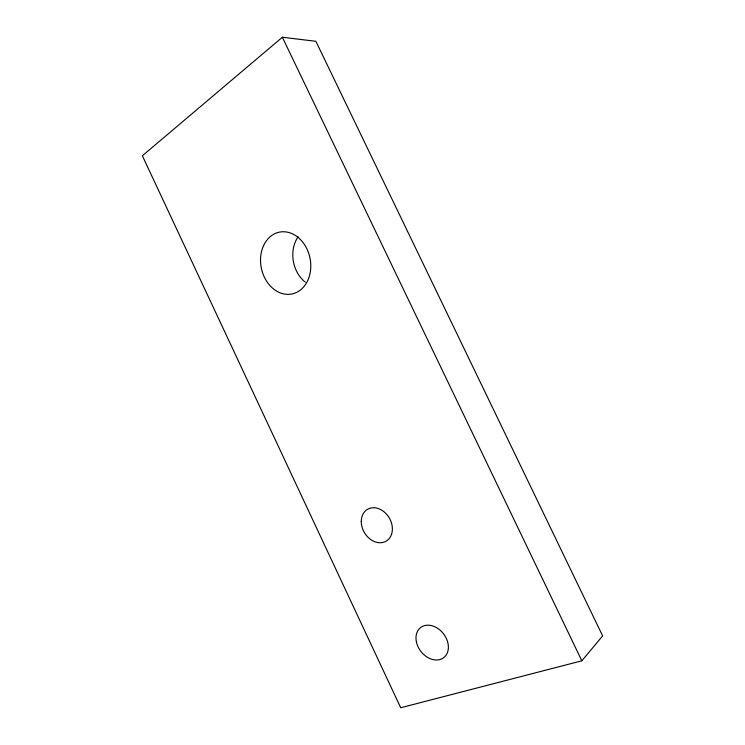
<?xml version="1.0" encoding="UTF-8"?>
<svg xmlns="http://www.w3.org/2000/svg" width="745" height="745" viewBox="0 0 745 745"><rect width="100%" height="100%" fill="white"/><g stroke="black" fill="none" stroke-linecap="round" stroke-linejoin="round"><path stroke-width="1.12" d="M581.836 660.806L602.64 635.904L315.88 41.292L282.364 37.25L142.36 155.77L400.708 707.75L581.836 660.806L282.364 37.25M305.338 282.178A30.191 24.315 79.2 0 1 298.13 236.752M416.455 642.162A18.97 14.341 52.6 0 0 443.415 657.882A18.97 14.341 52.6 0 0 436.691 627.737A18.97 14.341 52.6 0 0 416.455 642.162M263.683 245.375A31.541 24.836 78.6 0 0 286.061 294.275A31.541 24.836 78.6 0 0 307.21 249.519A31.541 24.836 78.6 0 0 263.683 245.375M361.269 521.472A18.448 14.434 59.7 0 0 384.541 541.95A18.448 14.434 59.7 0 0 384.671 512.327A18.448 14.434 59.7 0 0 361.269 521.472"/></g></svg>
